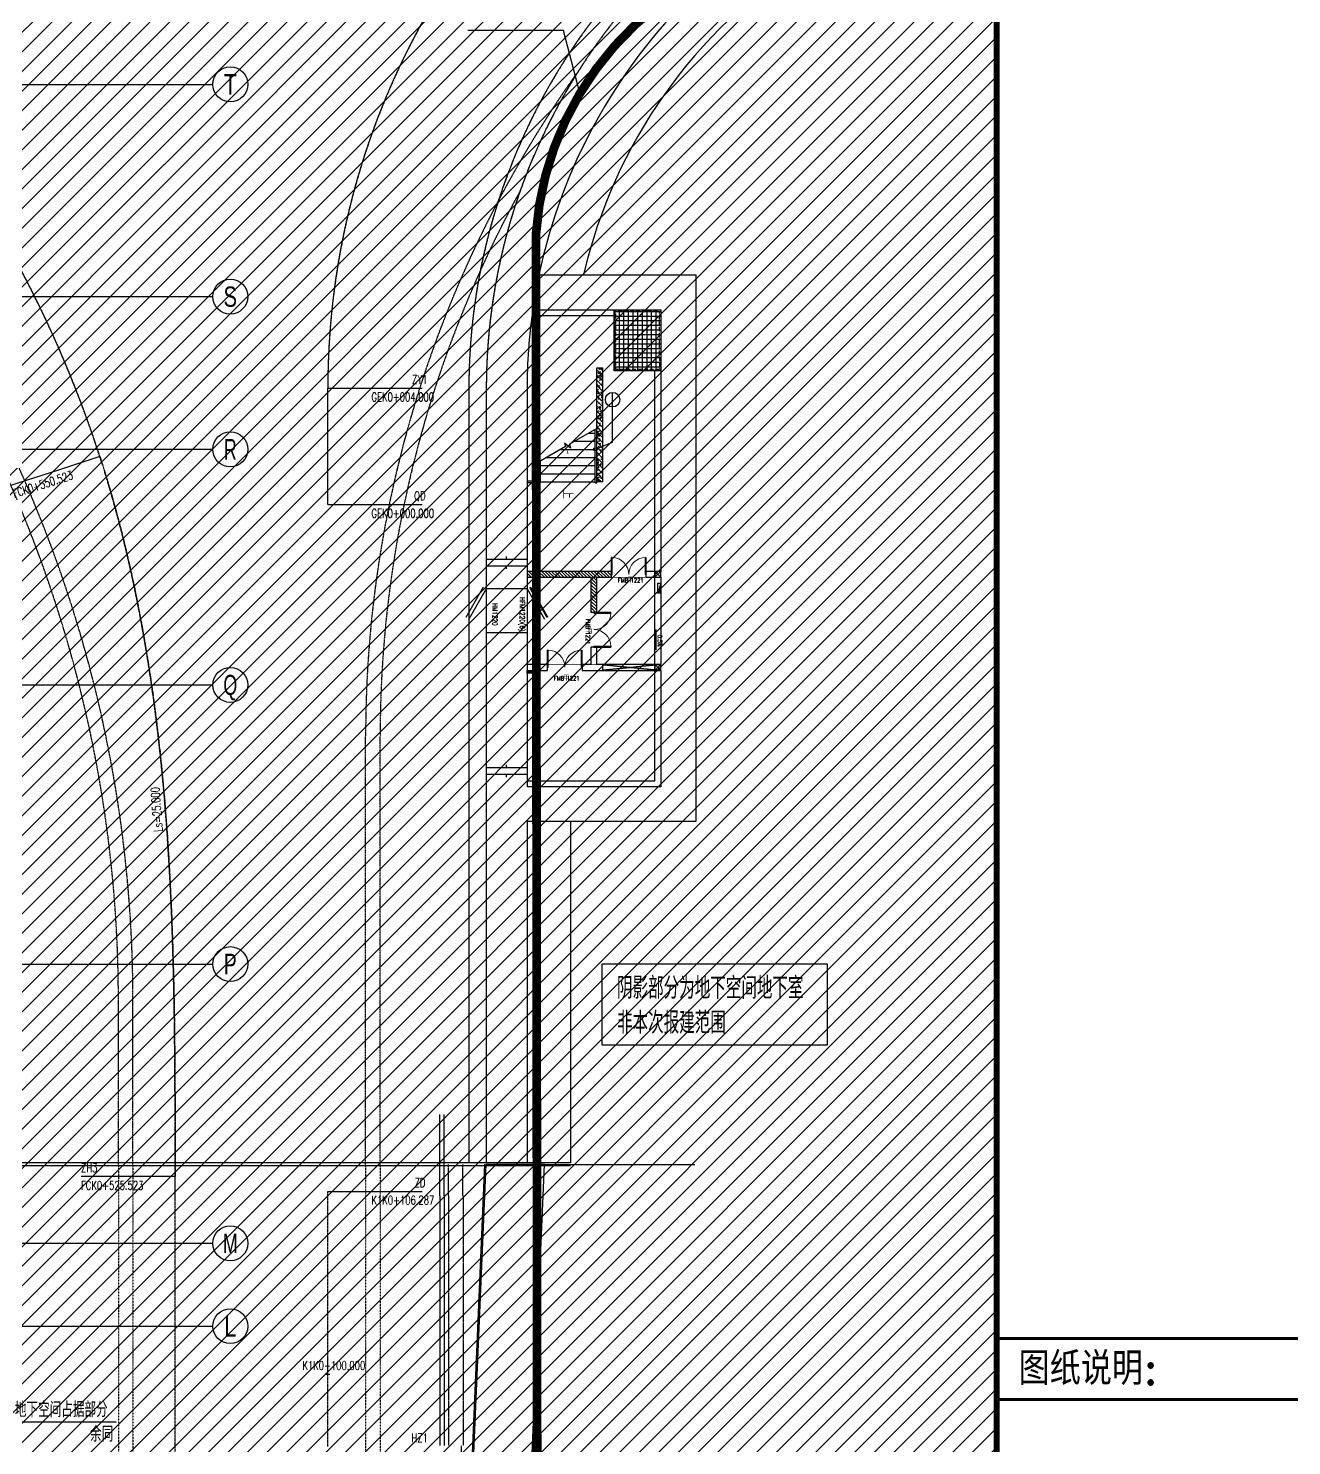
# Model space of a CAD drawing. Extents: x -12047294 to -5625356, y -1456591 to -622873.
# Drawn here: x -5712237 to -5668797, y -710731 to -661998 of the extents above; entities that cross this region are included whole.
import ezdxf
from ezdxf.enums import TextEntityAlignment as Align
from ezdxf.xclip import XClip

# ---------------------------------------------------------------- set-up
doc = ezdxf.new("R2010")
doc.units = 0
doc.header["$LTSCALE"] = 10
doc.header["$MEASUREMENT"] = 0
doc.header["$XCLIPFRAME"] = 2
for name, pattern in [('__DASH', [0.35, 0.25, -0.1]), ('_虚线L', [0.375, 0.25, -0.125]), ('CENTER', [2, 1.25, -0.25, 0.25, -0.25]), ('CONTINOUS', [0]), ('DASH', [0.35, 0.25, -0.1]), ('DASHDOT', [1, 0.5, -0.25, 0, -0.25]), ('DASHED2', [9.525, 6.35, -3.175]), ('DIVIDE2', [0.625, 0.25, -0.125, 0, -0.125, 0, -0.125]), ('DOTE', [2.42, 2, -0.2, 0.02, -0.2])]:
    doc.linetypes.add(name, pattern=pattern)
for name, color, linetype in [('A-CENTER-LINE_道路中心线_', 1, 'DOTE'), ('A-DECORATIVE_装饰板_', 191, 'Continuous'), ('A-DIMAXIS', 3, 'Continuous'), ('A-DIMLEAD', 130, 'Continuous'), ('A-DITCH_路边沟_', 154, 'Continuous'), ('A-LINE_车行道边线_', 6, 'Continuous'), ('A-STRUCTURE_结构线_', 40, 'CONTINOUS'), ('A-TextRoom', 7, 'Continuous'), ('A-TEXTROOM-报建', 210, 'Continuous'), ('A-TK', 7, 'Continuous'), ('A-检修带', 152, 'DASH'), ('A-风道', 150, 'DASH'), ('AXIS', 3, 'Continuous'), ('AXIS_TEXT', 7, 'Continuous'), ('A用地红线', 10, 'Continuous'), ('C-变形缝', 5, 'Continuous'), ('D-预留孔', 1, '__DASH'), ('DIM_IDEN', 3, 'Continuous'), ('DIM_SYMB', 3, 'Continuous'), ('DOTE', 9, 'DOTE'), ('EQUIP_消火栓', 7, 'Continuous'), ('f3-负三层隧道', 8, 'Continuous'), ('PS-排水', 140, 'Continuous'), ('PUB_HATCH', 252, 'Continuous'), ('PUB_TEXT', 7, 'Continuous'), ('STAIR', 5, 'Continuous'), ('WALL', 2, 'Continuous'), ('WINDOW', 4, 'Continuous'), ('WINDOW_TEXT', 135, 'Continuous'), ('分缝1$0$看线2', 2, 'Continuous'), ('图框', 7, 'Continuous'), ('桩号_K1', 2, 'Continuous'), ('特征点_FC', 2, 'Continuous'), ('特征点_GE', 2, 'Continuous'), ('特征点_K1', 2, 'Continuous'), ('给排水提资20181024', 4, 'Continuous'), ('设计参数_FC', 2, 'Continuous'), ('集水沟', 3, 'Continuous')]:
    doc.layers.add(name, color=color, linetype=linetype)
doc.styles.add('_TCH_AXIS', font='tjromand.shx', dxfattribs={"bigfont": 'tjhts.shx'})
doc.styles.add('_TCH_DIM', font='tjromans.shx', dxfattribs={"width": 0.8, "bigfont": 'tjhztxt.shx'})
doc.styles.add('_TCH_WINDOW', font='tjromans.shx', dxfattribs={"width": 0.7, "height": 3.5, "bigfont": 'tjhztxt.shx'})
doc.styles.add('COMPLEX', font='COMPLEX')
doc.styles.add('EICAD', font='simplex.shx', dxfattribs={"width": 0.707, "height": 2, "bigfont": 'tjkts.shx'})
doc.styles.add('TKZ1_tjhts.shx', font='tjromant.shx', dxfattribs={"bigfont": 'tjhts.shx'})
doc.styles.add('WZ', font='romans.shx', dxfattribs={"width": 0.7, "bigfont": 'hzdx.shx'})
doc.styles.add('注解汉字', font='tjromans.shx', dxfattribs={"width": 0.75, "bigfont": 'tjhztxt.shx'})

# ---------------------------------------------------------------- blocks, each defined once
blk = doc.blocks.new('fdfDASFDF#$#R$Rv44')
at = {"layer": '图框'}
for points, const_width, elevation in [([(-5955587, -644044), (-5955587, -767194)], 200, -100), ([(-5955587, -707044), (-5937540, -707044)], 100, -200), ([(-5955587, -709144), (-5937540, -709144)], 100, -200)]:
    blk.add_lwpolyline(points, dxfattribs=dict(at, const_width=const_width, elevation=elevation))
at = {"layer": '图框', "style": 'TKZ1_tjhts.shx'}
blk.add_text('图纸说明:', height=1125, dxfattribs=at).set_placement((-5952429, -708079, -300), align=Align.MIDDLE_CENTER)
blk = doc.blocks.new('$TWTSYS$00000434')
for p, q in [((-0.5, 0.5), (-0.5, -0.5)), ((-0.5, -0.5), (0.5, 0.5)), ((0.5, 0.5), (-0.5, 0.5)), ((0.5, -0.5), (0.5, 0.5)), ((-0.5, -0.5), (0.5, -0.5))]:
    blk.add_line(p, q)
blk.add_solid([(0.5, -0.5), (0.5, 0.5), (-0.5, -0.5)])
blk = doc.blocks.new('$DorLib2D$00000002')
for p, q in [((-0.5, 0), (-0.5, 0.4875)), ((-0.475, 0.4875), (-0.5, 0.4875)), ((-0.475, 0), (-0.475, 0.4875)), ((0.475, 0), (0.475, 0.4875)), ((0.475, 0.4875), (0.5, 0.4875)), ((0.5, 0), (0.5, 0.4875)), ((-0.5, 0), (-0.475, 0)), ((0.5, 0), (0.475, 0))]:
    blk.add_line(p, q)
at = {"lineweight": 13}
for centre, start, end in [((-0.4875, 0), 0, 88.53072), ((0.4875, 0), 91.46928, 180)]:
    blk.add_arc(centre, 0.4875, start, end, dxfattribs=at)
blk = doc.blocks.new('FDFe23wdwd3234')
h = blk.add_hatch()
h.set_pattern_fill('NET', color=156, scale=50, angle=-89.9995538, style=0)
h.set_pattern_definition([(270.000446, (373451.2, -1378439.24), (158.75, 0.001236), []), (0.000446, (373451.2, -1378439.24), (-0.001236, 158.75), [])])
h.paths.add_polyline_path([(99399.743, 79599.47), (97799.73, 79599.457), (97799.714, 81699.444), (99399.182, 81699.871)])
at = {"layer": 'DIM_SYMB'}
blk.add_hatch(color=156, dxfattribs=at).paths.add_polyline_path([(99243.88, 70700.254), (99243.881, 70550.254), (99263.881, 70550.254)])
at = {"layer": 'PUB_HATCH'}
h = blk.add_hatch(dxfattribs=at)
h.set_pattern_fill('钢筋混T^C^Q', color=156, scale=50, angle=-89.9995516, style=0)
h.set_pattern_definition([(315.0004484, (-2366084.99, 2257193.81), (88.387656, 88.3890394), []), (320.000448, (-2366085, 2257193.8), (-31.37326, -358.630337), [37.5, -412.5]), (265.000448, (-2366085, 2257193.8), (376.095524, 69.37861), [30, -330]), (10.451848, (-2366087.6, 2257163.93), (344.722035, -289.251993), [31.870095, -350.571056]), (316.184648, (-2365985, 2257193.8), (-82.75533, -533.62117), [56.25, -618.75]), (6.636048, (-2365991.9, 2257149.35), (487.06259, -467.32754), [47.80514, -525.8565]), (261.184648, (-2365985, 2257193.8), (487.06296, -467.32716), [45, -495]), (291.000448, (-2366010, 2257143.8), (-201.30711, -298.455102), [37.5, -412.5]), (236.000448, (-2366010, 2257143.8), (362.575975, -121.65483), [30, -330]), (341.451848, (-2366026.76, 2257118.94), (161.268536, -420.110052), [31.870095, -350.571056]), (307.5004484, (-2366084.99, 2257193.81), (166.4469745, -6.078625), [0, -326, 0, -335, 0, -331.25]), (277.5004484, (-2366084.99, 2257193.81), (197.206885, -131.533226), [0, -191, 0, -318.5, 0, -126.25]), (237.5004484, (-2366084.99, 2257305.31), (-11.275347, -266.9113065), [0, -125, 0, -390, 0, -517.5]), (227.500448, (-2366084.99, 2257355.31), (50.054773, -291.592693), [0, -162.5, 0, -259, 0, -367.5])])
h.paths.add_polyline_path([(97399.197, 79699.859), (97399.228, 75779.859), (97199.228, 75779.858), (97199.197, 79699.858)])
h = blk.add_hatch(dxfattribs=at)
h.set_pattern_fill('钢筋混T^C^Q', color=156, scale=50, angle=-89.9995538, style=0)
h.set_pattern_definition([(315.0004462, (-2366084.9, 2257193.9), (88.3876593, 88.389036), []), (320.000446, (-2366084.9, 2257193.9), (-31.373274, -358.630336), [37.5, -412.5]), (265.000446, (-2366084.9, 2257193.9), (376.095527, 69.378596), [30, -330]), (10.451846, (-2366087.52, 2257164), (344.722024, -289.252006), [31.870095, -350.571056]), (316.184646, (-2365984.9, 2257193.9), (-82.75535, -533.62117), [56.25, -618.75]), (6.636046, (-2365991.8, 2257149.43), (487.062575, -467.32756), [47.80514, -525.8565]), (261.184646, (-2365984.9, 2257193.9), (487.06294, -467.32718), [45, -495]), (291.000446, (-2366009.9, 2257143.9), (-201.30712, -298.455094), [37.5, -412.5]), (236.000446, (-2366009.9, 2257143.9), (362.57597, -121.654842), [30, -330]), (341.451846, (-2366026.68, 2257119.03), (161.26852, -420.11006), [31.870095, -350.571056]), (307.500446, (-2366084.9, 2257193.9), (166.4469743, -6.0786314), [0, -326, 0, -335, 0, -331.25]), (277.500446, (-2366084.9, 2257193.9), (197.20688, -131.533233), [0, -191, 0, -318.5, 0, -126.25]), (237.5004462, (-2366084.91, 2257305.4), (-11.275357, -266.911306), [0, -125, 0, -390, 0, -517.5]), (227.500446, (-2366084.9, 2257355.4), (50.054762, -291.592695), [0, -162.5, 0, -259, 0, -367.5])])
h.paths.add_polyline_path([(97399.197, 79699.856), (97399.227, 75779.856), (97199.227, 75779.854), (97199.197, 79699.854)])
h = blk.add_hatch(dxfattribs=at)
h.set_pattern_fill('ANSI31', color=156, scale=50, angle=-89.9995538, style=0)
h.set_pattern_definition([(315.0004462, (-2388698.935, 2257193.73), (56.1261636, 56.1270379), [])])
h.paths.add_polyline_path([(94799.318, 72699.835), (94799.318, 72499.835), (96999.253, 72499.852), (96999.262, 71299.853), (97199.262, 71299.854), (97199.253, 72499.854), (97699.231, 72499.858), (97699.229, 72699.858)])
h = blk.add_hatch(dxfattribs=at)
h.set_pattern_fill('ANSI31', color=156, scale=50, angle=-89.9995516, style=0)
h.set_pattern_definition([(315.0004484, (-2388699.02, 2257193.64), (56.1261615, 56.12704), [])])
h.paths.add_polyline_path([(94799.319, 72699.839), (94799.319, 72499.839), (96999.253, 72499.856), (96999.263, 71299.856), (97199.263, 71299.858), (97199.253, 72499.858), (97699.232, 72499.862), (97699.23, 72699.861)])
at = {"color": 156}
for p, q in [((93399.318, 73120.581), (93399.318, 73120.581)), ((93399.318, 73120.581), (94799.318, 73120.581)), ((94099.318, 73120.581), (94099.318, 73210.581)), ((94299.318, 73120.581), (94299.318, 73120.581)), ((94799.318, 72880.581), (93399.318, 72880.581)), ((93399.318, 72880.581), (93399.318, 72880.581)), ((94099.318, 72790.581), (94099.318, 72880.581)), ((94299.318, 72880.581), (94299.318, 72880.581)), ((93295.395, 72159.826), (92695.403, 71120.591)), ((93399.318, 72099.827), (92799.326, 71060.592)), ((94799.318, 72099.833), (95399.326, 71060.607)), ((93399.318, 65958.991), (94799.318, 65958.991)), ((94099.318, 65958.991), (94099.318, 66048.991)), ((94715.439, 65958.991), (94715.439, 65958.991)), ((94799.318, 65718.991), (93399.318, 65718.991)), ((94099.318, 65628.991), (94099.318, 65718.991)), ((94715.439, 65718.991), (94715.439, 65718.991))]:
    blk.add_line(p, q, dxfattribs=at)
at = {"color": 156, "const_width": 75}
blk.add_lwpolyline([(94903.241, 72159.834), (95503.249, 71120.608)], dxfattribs=at)
at = {"layer": 'A-CENTER-LINE_道路中心线_', "color": 156, "ltscale": 5}
for p, q in [((87949.28, 74999.847), (87949.28, 78999.847)), ((82699.28, -42119.595), (82699.28, 51891.651)), ((87949.28, 42608.042), (87949.28, 51384.678))]:
    blk.add_line(p, q, dxfattribs=at)
at = {"layer": 'A-CENTER-LINE_道路中心线_', "color": 156, "ltscale": 5, "flags": 128}
blk.add_lwpolyline([(80113.222, 76648.611), (80155.693, 76516.375), (80197.706, 76383.994), (80239.265, 76251.468), (80280.372, 76118.802), (80321.027, 75985.997), (80361.235, 75853.055), (80400.995, 75719.979), (80440.312, 75586.771), (80479.186, 75453.434), (80517.62, 75319.969), (80555.616, 75186.378), (80593.177, 75052.665), (80630.304, 74918.83), (80666.999, 74784.877), (80703.266, 74650.806), (80739.105, 74516.621), (80774.52, 74382.324), (80809.513, 74247.915), (80844.085, 74113.398), (80878.24, 73978.774), (80911.978, 73844.045), (80945.304, 73709.214), (80978.218, 73574.282), (81010.723, 73439.25), (81042.822, 73304.121), (81074.517, 73168.897), (81105.81, 73033.58), (81136.703, 72898.17), (81167.199, 72762.671), (81197.301, 72627.083), (81227.01, 72491.409), (81256.329, 72355.65), (81285.26, 72219.808), (81313.806, 72083.884), (81341.969, 71947.881), (81369.751, 71811.799), (81397.155, 71675.64), (81424.184, 71539.407), (81450.839, 71403.1), (81477.124, 71266.721), (81503.04, 71130.271), (81528.59, 70993.753), (81553.777, 70857.167), (81578.602, 70720.515), (81603.069, 70583.798), (81627.18, 70447.018), (81650.937, 70310.176), (81674.344, 70173.274), (81697.401, 70036.312), (81720.112, 69899.293), (81742.48, 69762.217), (81764.506, 69625.085), (81786.194, 69487.9), (81807.545, 69350.663), (81828.563, 69213.373), (81849.25, 69076.034), (81869.609, 68938.645), (81889.641, 68801.208), (81909.35, 68663.725), (81928.737, 68526.196), (81947.807, 68388.622), (81966.56, 68251.005), (81985, 68113.346), (82003.13, 67975.646), (82020.951, 67837.905), (82038.467, 67700.125), (82055.68, 67562.307), (82072.592, 67424.451), (82089.206, 67286.56), (82105.525, 67148.633), (82121.552, 67010.672), (82137.288, 66872.677), (82152.737, 66734.65), (82167.901, 66596.592), (82182.782, 66458.503), (82197.384, 66320.383), (82211.708, 66182.235), (82225.759, 66044.059), (82239.537, 65905.855), (82253.046, 65767.625), (82266.288, 65629.369), (82279.266, 65491.087), (82291.983, 65352.782), (82304.441, 65214.453), (82316.643, 65076.101), (82328.591, 64937.727), (82340.288, 64799.332), (82351.737, 64660.916), (82362.94, 64522.479), (82373.901, 64384.024), (82384.621, 64245.549), (82395.103, 64107.056), (82405.35, 63968.546), (82415.364, 63830.018), (82425.149, 63691.475), (82434.707, 63552.915), (82444.04, 63414.34), (82453.151, 63275.75), (82462.043, 63137.146), (82470.718, 62998.529), (82479.18, 62859.898), (82487.43, 62721.254), (82495.471, 62582.598), (82503.307, 62443.931), (82510.939, 62305.252), (82518.371, 62166.562), (82525.604, 62027.861), (82532.643, 61889.151), (82539.488, 61750.431), (82546.144, 61611.702), (82552.612, 61472.963), (82558.896, 61334.217), (82564.998, 61195.462), (82570.92, 61056.699), (82576.666, 60917.929), (82582.237, 60779.152), (82587.638, 60640.369), (82592.869, 60501.578), (82597.935, 60362.782), (82602.837, 60223.979), (82607.579, 60085.172), (82612.163, 59946.358), (82616.591, 59807.54), (82620.867, 59668.717), (82624.993, 59529.889), (82628.971, 59391.057), (82632.805, 59252.222), (82636.497, 59113.382), (82640.05, 58974.538), (82643.466, 58835.691), (82646.748, 58696.841), (82649.899, 58557.988), (82652.921, 58419.132), (82655.818, 58280.274), (82658.591, 58141.412), (82661.243, 58002.549), (82663.778, 57863.683), (82666.198, 57724.815), (82668.505, 57585.945), (82670.702, 57447.074), (82672.792, 57308.201), (82674.778, 57169.326), (82676.662, 57030.45), (82678.447, 56891.573), (82680.135, 56752.694), (82681.729, 56613.814), (82683.233, 56474.934), (82684.648, 56336.052), (82685.977, 56197.169), (82687.223, 56058.286), (82688.389, 55919.402), (82689.478, 55780.517), (82690.491, 55641.632), (82691.432, 55502.746), (82692.303, 55363.86), (82693.107, 55224.974), (82693.847, 55086.087), (82694.525, 54947.2), (82695.144, 54808.312), (82695.707, 54669.424), (82696.217, 54530.536), (82696.676, 54391.648), (82697.086, 54252.76), (82697.451, 54113.872), (82697.773, 53974.983), (82698.054, 53836.094), (82698.299, 53697.206), (82698.508, 53558.317), (82698.685, 53419.428), (82698.833, 53280.539), (82698.954, 53141.651), (82699.051, 53002.762), (82699.127, 52863.873), (82699.183, 52724.984), (82699.224, 52586.095), (82699.251, 52447.206), (82699.268, 52308.317), (82699.276, 52169.429), (82699.279, 52030.54), (82699.28, 51891.651)], dxfattribs=at)
at = {"layer": 'A-CENTER-LINE_道路中心线_', "color": 156, "ltscale": 5}
for centre, radius, start, end in [((42050.504, 64351.071), 40000, 17.9049311, 50.0155968), ((113949.28, 78999.847), 26000, 142.0201275, 180)]:
    blk.add_arc(centre, radius, start, end, dxfattribs=at)
at = {"layer": 'A-DECORATIVE_装饰板_', "color": 156}
blk.add_line((92500.039, 32401.958), (93349.325, 52317.001), dxfattribs=at)
at = {"layer": 'A-DITCH_路边沟_', "color": 156}
for points in [[(91797.999, 52314.871), (91797.965, 54030.257)], [(91798.02, 51234.68), (91797.999, 52314.871)], [(91799.28, 51234.635), (91799.28, 42642.353)]]:
    blk.add_lwpolyline(points, dxfattribs=at)
at = {"layer": 'A-LINE_车行道边线_', "color": 156}
for points in [[(91947.999, 52314.871), (91947.965, 54030.26)], [(91948.02, 51234.683), (91947.999, 52314.871)], [(91949.28, 51234.635), (91949.28, 42642.353)]]:
    blk.add_lwpolyline(points, dxfattribs=at)
at = {"layer": 'A-STRUCTURE_结构线_', "color": 156}
for p, q in [((98899.231, 72499.867), (98899.229, 72699.867)), ((98899.232, 72499.871), (98899.23, 72699.871)), ((94799.318, 72099.835), (93399.318, 72099.824)), ((94799.319, 72099.839), (93399.319, 72099.828)), ((93399.318, 70599.824), (94799.318, 70599.835)), ((93399.319, 70599.828), (94799.319, 70599.839)), ((92549.993, 32399.827), (93399.279, 52314.871)), ((95401.107, 52314.871), (93399.279, 52314.871)), ((94545.954, 32314.436), (95401.107, 52314.871))]:
    blk.add_line(p, q, dxfattribs=at)
for points in [[(97399.197, 79699.859), (97399.228, 75779.859), (97199.228, 75779.858), (97199.197, 79699.858)], [(97399.197, 79699.856), (97399.227, 75779.856), (97199.227, 75779.854), (97199.197, 79699.854)]]:
    blk.add_lwpolyline(points, close=True, dxfattribs=at)
for points in [[(94799.318, 72499.835), (96999.253, 72499.852), (96999.262, 71299.853), (97199.262, 71299.854), (97199.253, 72499.854), (97699.231, 72499.858), (97699.229, 72699.858), (94799.318, 72699.835)], [(94799.319, 72499.839), (96999.253, 72499.856), (96999.263, 71299.856), (97199.263, 71299.858), (97199.253, 72499.858), (97699.232, 72499.862), (97699.23, 72699.861), (94799.319, 72699.839)], [(98899.231, 72499.867), (99399.209, 72499.871), (99399.232, 69499.871), (97199.276, 69499.854), (97199.271, 70099.854), (96999.271, 70099.853), (96999.276, 69499.853), (96699.276, 69499.85), (96699.278, 69299.85), (99399.278, 69299.871)], [(98899.232, 72499.871), (99399.21, 72499.875), (99399.233, 69499.875), (97199.277, 69499.858), (97199.272, 70099.858), (96999.272, 70099.856), (96999.277, 69499.856), (96699.277, 69499.854), (96699.278, 69299.854), (99399.278, 69299.875)], [(94799.318, 69299.835), (95499.278, 69299.841), (95499.276, 69499.841), (94799.318, 69499.835)], [(94799.319, 69299.839), (95499.278, 69299.844), (95499.277, 69499.844), (94799.319, 69499.839)]]:
    blk.add_lwpolyline(points, dxfattribs=at)
at = {"layer": 'A-检修带', "color": 156}
blk.add_line((92549.69, 41260.11), (92549.28, 42642.486), dxfattribs=at)
for points in [[(92098.02, 51234.686), (92097.999, 52314.871)], [(92598.02, 51234.696), (92597.999, 52314.881)], [(92099.28, 51234.635), (92099.28, 42642.353)], [(92599.28, 51234.635), (92599.28, 42642.353)]]:
    blk.add_lwpolyline(points, dxfattribs=at)
at = {"layer": 'A-风道', "color": 156, "linetype": 'DIVIDE2'}
for p, q in [((80749.28, 52314.871), (80749.28, 22049.871)), ((81249.28, 52314.871), (81249.28, 21549.871)), ((89249.28, 52314.871), (89249.28, 23849.871)), ((89749.28, 52314.871), (89749.28, 24349.871))]:
    blk.add_line(p, q, dxfattribs=at)
at = {"layer": 'AXIS', "color": 156}
for p, q in [((87949.319, 74999.881), (87949.319, 78999.881)), ((82699.32, 51122.522), (82699.32, 51891.685))]:
    blk.add_line(p, q, dxfattribs=at)
at = {"layer": 'AXIS', "color": 156, "linetype": 'CENTER', "ltscale": 0.1}
blk.add_lwpolyline([(82699.32, 51891.685), (82699.316, 52169.462, 0.00002572), (82699.291, 52447.24, 0.000046296), (82699.223, 52725.018, 0.000066138), (82699.091, 53002.796, 0.000085734), (82698.873, 53280.573, 0.000105219), (82698.548, 53558.351, 0.000124644), (82698.094, 53836.128, 0.000144033), (82697.491, 54113.905, 0.000163399), (82696.716, 54391.682, 0.000182749), (82695.747, 54669.458, 0.000202087), (82694.565, 54947.233, 0.000221417), (82693.147, 55225.008, 0.000240741), (82691.471, 55502.78, 0.000260059), (82689.517, 55780.551, 0.000279374), (82687.263, 56058.32, 0.000298686), (82684.688, 56336.086, 0.000317995), (82681.769, 56613.848, 0.000337302), (82678.487, 56891.606, 0.000356607), (82674.818, 57169.36, 0.00037591), (82670.742, 57447.108, 0.000395212), (82666.238, 57724.849, 0.000414513), (82661.283, 58002.583, 0.000433813), (82655.857, 58280.307, 0.000453113), (82649.939, 58558.022, 0.000472411), (82643.506, 58835.725, 0.000491709), (82636.537, 59113.416, 0.000511006), (82629.011, 59391.091, 0.000530303), (82620.907, 59668.751, 0.000549599), (82612.203, 59946.392, 0.000568895), (82602.877, 60224.013, 0.000588191), (82592.909, 60501.612, 0.000607486), (82582.277, 60779.186, 0.000626781), (82570.96, 61056.733, 0.000646075), (82558.936, 61334.251, 0.00066537), (82546.184, 61611.735, 0.000684664), (82532.683, 61889.185, 0.000703957), (82518.411, 62166.596, 0.000723251), (82503.347, 62443.965, 0.000742545), (82487.47, 62721.288, 0.000761838), (82470.758, 62998.563, 0.000781131), (82453.191, 63275.784, 0.000800424), (82434.746, 63552.949, 0.000819717), (82415.404, 63830.052, 0.00083901), (82395.142, 64107.09, 0.000858302), (82373.94, 64384.057, 0.000877595), (82351.777, 64660.949, 0.000896887), (82328.631, 64937.761, 0.00091618), (82304.481, 65214.487, 0.000935472), (82279.306, 65491.121, 0.000954764), (82253.085, 65767.659, 0.000974056), (82225.798, 66044.093, 0.000993348), (82197.423, 66320.417, 0.00101264), (82167.94, 66596.626, 0.001031932), (82137.328, 66872.711, 0.001051224), (82105.565, 67148.667, 0.001070515), (82072.631, 67424.485, 0.001089807), (82038.507, 67700.159, 0.001109099), (82003.169, 67975.679, 0.00112839), (81966.6, 68251.039, 0.001147682), (81928.777, 68526.23, 0.001166973), (81889.68, 68801.242, 0.001186265), (81849.29, 69076.067, 0.001205556), (81807.585, 69350.696, 0.001224848), (81764.546, 69625.119, 0.001244139), (81720.152, 69899.326, 0.00126343), (81674.383, 70173.307, 0.001282721), (81627.22, 70447.052, 0.001302013), (81578.642, 70720.548, 0.001321304), (81528.629, 70993.787, 0.001340595), (81477.163, 71266.755, 0.001359886), (81424.223, 71539.441, 0.001379177), (81369.79, 71811.833, 0.001398468), (81313.845, 72083.918, 0.001417759), (81256.368, 72355.684, 0.00143705), (81197.34, 72627.117, 0.001456341), (81136.743, 72898.204, 0.001475632), (81074.556, 73168.931, 0.001494923), (81010.763, 73439.284, 0.001514214), (80945.343, 73709.248, 0.001533505), (80878.279, 73978.808, 0.001552796), (80809.552, 74247.949, 0.001572087), (80739.145, 74516.655, 0.001591378), (80667.039, 74784.91, 0.001610669), (80593.216, 75052.699, 0.00162996), (80517.659, 75320.002, 0.001649251), (80440.351, 75586.805, 0.001668541), (80361.274, 75853.089, 0.001687832), (80280.411, 76118.836, 0.001707123), (80197.746, 76384.027, 0.001726414), (80113.261, 76648.645)], format="xyb", dxfattribs=at)
for centre, radius, start, end in [((113949.319, 78999.882), 26000, 95.2936895, 180.000002), ((42050.544, 64351.103), 40000, 17.9049334, 72.0950711)]:
    blk.add_arc(centre, radius, start, end, dxfattribs=at)
at = {"layer": 'C-变形缝', "color": 156}
blk.add_line((94852.133, 52314.871), (100573.769, 52314.871), dxfattribs=at)
blk.add_lwpolyline([(97573.769, 52314.871), (100573.769, 52314.871)], dxfattribs=at)
at = {"layer": 'D-预留孔', "color": 156}
for p, q in [((97399.276, 69499.856), (97399.278, 69299.856)), ((97399.277, 69499.859), (97399.279, 69299.859))]:
    blk.add_line(p, q, dxfattribs=at)
at = {"layer": 'D-预留孔', "color": 156, "linetype": 'DASH', "const_width": 20}
for points in [[(99399.253, 72499.871), (94799.318, 72499.835)], [(99399.254, 72499.875), (94799.319, 72499.839)], [(94799.319, 69499.839), (99399.278, 69499.875), (99399.21, 72499.875)]]:
    blk.add_lwpolyline(points, dxfattribs=at)
at = {"layer": 'D-预留孔', "color": 156}
for points in [[(99399.232, 69499.871), (97399.278, 69299.856), (99399.278, 69299.871), (99399.276, 69499.871), (97399.276, 69499.856), (99399.278, 69299.871)], [(99399.233, 69499.875), (97399.279, 69299.859), (99399.278, 69299.875), (99399.277, 69499.875), (97399.277, 69499.859), (99399.278, 69299.875)]]:
    blk.add_lwpolyline(points, dxfattribs=at)
at = {"layer": 'DIM_IDEN', "color": 156}
for p, q in [((97742.763, 78357.069), (97742.759, 78857.069)), ((97742.773, 77146.129), (97742.763, 78357.069)), ((97186.989, 76919.349), (97742.773, 77146.129))]:
    blk.add_line(p, q, dxfattribs=at)
for centre, radius in [((97742.761, 78607.069), 250), ((97139.219, 76899.857), 51.594)]:
    blk.add_circle(centre, radius, dxfattribs=at)
at = {"layer": 'DIM_SYMB', "color": 156}
blk.add_lwpolyline([(96199.23, 75639.846, 0, 0, 0), (96199.22, 76899.846, 0, 40, 0), (96199.221, 76749.846, 0, 0, 0)], format="xyseb", dxfattribs=at)
blk.add_lwpolyline([(99243.885, 70002.447), (99243.88, 70700.254)], dxfattribs=at)
at = {"layer": 'f3-负三层隧道', "color": 156, "linetype": 'DASHED2', "ltscale": 0.1}
for p, q in [((89249.28, 52314.871), (89249.28, 67041.172)), ((89749.28, 52314.871), (89749.28, 67041.172)), ((80749.28, 52314.871), (80749.28, 57963.085)), ((80749.28, 55538.056), (80749.28, 57963.085)), ((80749.28, 56750.571), (80749.28, 57963.085)), ((81249.28, 52314.871), (81249.28, 57963.085)), ((81249.28, 55538.056), (81249.28, 57963.085))]:
    blk.add_line(p, q, dxfattribs=at)
for centre, radius, start, end in [((36534.036, 57963.085), 44715.244, 0, 48.9163701), ((36534.036, 57963.085), 44215.244, 0, 48.9163701), ((128648.689, 67041.172), 39399.409, 144.3344996, 180), ((128648.689, 67041.172), 38899.409, 151.1393433, 180)]:
    blk.add_arc(centre, radius, start, end, dxfattribs=at)
at = {"layer": 'PS-排水', "color": 156}
for p, q in [((92799.318, 78966.98), (92799.318, 52364.883)), ((92799.319, 78966.984), (92799.32, 52364.887))]:
    blk.add_line(p, q, dxfattribs=at)
for centre, start, end in [((113849.318, 78966.98), 92.9766992, 179.9999994), ((113849.319, 78966.984), 96.2695405, 180.0000015)]:
    blk.add_arc(centre, 21050, start, end, dxfattribs=at)
at = {"layer": 'STAIR', "color": 156}
for p, q in [((97199.224, 76309.858), (97199.197, 79699.858)), ((97199.223, 76309.854), (97199.197, 79699.854)), ((97399.197, 79699.859), (97399.224, 76309.859)), ((97399.197, 79699.856), (97399.223, 76309.856)), ((97199.223, 76339.854), (97199.208, 78177.204)), ((97199.223, 76339.858), (97199.209, 78177.208)), ((97199.214, 77617.204), (96259.737, 77074.787)), ((97199.215, 77617.208), (96259.738, 77074.791)), ((97139.229, 75749.854), (97139.214, 77582.563)), ((97139.229, 75749.857), (97139.215, 77582.566)), ((97199.228, 75779.854), (97199.214, 77617.204)), ((97199.229, 75749.854), (97199.214, 77617.204)), ((97199.229, 75779.858), (97199.215, 77617.208)), ((97199.229, 75749.858), (97199.215, 77617.208)), ((96294.679, 76944.391), (96088.633, 77117.282)), ((96088.633, 77117.282), (96121.418, 76994.93)), ((96294.679, 76944.388), (96088.633, 77117.278)), ((96088.633, 77117.278), (96121.417, 76994.927)), ((96259.737, 77074.787), (96294.679, 76944.388)), ((96259.738, 77074.791), (96294.679, 76944.391)), ((96441.705, 77179.852), (97139.218, 77179.857)), ((96441.705, 77179.848), (97139.218, 77179.854)), ((96926.677, 77459.855), (97139.216, 77459.857)), ((96926.677, 77459.852), (97139.215, 77459.854)), ((96121.417, 76994.927), (95199.223, 76462.488)), ((96121.418, 76994.93), (95199.224, 76462.492)), ((95471.761, 76619.844), (97139.223, 76619.857)), ((95471.761, 76619.841), (97139.222, 76619.854)), ((95956.733, 76899.848), (97139.22, 76899.857)), ((95956.733, 76899.844), (97139.22, 76899.854)), ((95199.228, 75809.838), (95199.223, 76462.488)), ((95199.229, 75809.842), (95199.224, 76462.492)), ((95259.227, 75779.839), (95259.221, 76497.129)), ((95259.228, 75779.842), (95259.222, 76497.132)), ((95259.223, 76339.842), (97139.225, 76339.857)), ((95259.223, 76339.839), (97139.224, 76339.854)), ((95259.225, 76059.839), (97139.226, 76059.854)), ((95259.226, 76059.842), (97139.227, 76059.857)), ((95259.227, 75779.839), (96917.278, 75779.852)), ((95259.228, 75779.842), (96917.279, 75779.855)), ((96917.278, 75779.852), (97139.228, 75779.854)), ((96917.279, 75779.855), (97139.229, 75779.857)), ((97139.229, 75749.857), (97199.229, 75749.858)), ((97139.229, 75749.854), (97199.229, 75749.854))]:
    blk.add_line(p, q, dxfattribs=at)
for points in [[(95199.228, 75809.838), (94799.318, 75809.835)], [(95259.226, 75749.839), (94799.318, 75749.835)], [(95199.229, 75809.842), (94799.319, 75809.839)], [(95259.227, 75749.842), (94799.319, 75749.839)], [(95199.227, 75749.838), (95259.226, 75749.839), (95259.227, 75779.839)], [(95199.228, 75749.842), (95259.227, 75749.842), (95259.228, 75779.842)]]:
    blk.add_lwpolyline(points, dxfattribs=at)
at = {"layer": 'WALL', "color": 156}
for p, q in [((93399.318, 78966.98), (93399.318, 52364.883)), ((93399.319, 78966.984), (93399.32, 52364.887)), ((94799.318, 78966.98), (94799.318, 65299.837)), ((94799.319, 78966.984), (94799.319, 65299.841)), ((99399.278, 69299.875), (99399.31, 65299.877)), ((99399.278, 69299.871), (99399.309, 65299.873)), ((94799.318, 64099.837), (94799.318, 52364.883)), ((94799.319, 64099.841), (94799.32, 52364.887)), ((96299.318, 64099.849), (96299.318, 52364.883)), ((96299.319, 64099.853), (96299.32, 52364.887))]:
    blk.add_line(p, q, dxfattribs=at)
for points in [[(95209.707, 82899.839), (100599.173, 82899.881), (100599.319, 64099.882), (94799.327, 64099.837)], [(95209.707, 82899.842), (100599.173, 82899.884), (100599.321, 64099.886), (94799.329, 64099.841)], [(94996.361, 81699.837), (99399.182, 81699.871), (99399.252, 72699.871), (98899.229, 72699.867)], [(94996.362, 81699.84), (99399.183, 81699.875), (99399.253, 72699.875), (98899.23, 72699.871)], [(99399.31, 65299.873), (94799.318, 65299.837)], [(99399.311, 65299.877), (94799.319, 65299.841)]]:
    blk.add_lwpolyline(points, dxfattribs=at)
for centre, radius, start, end in [((113849.318, 78966.98), 20450, 92.9766992, 179.9999994), ((113849.319, 78966.984), 20450, 96.4542586, 180.0000015), ((113849.319, 78966.984), 17550, 122.3714759, 167.0503247), ((113849.318, 78966.98), 17550, 122.3714731, 167.0503223), ((113849.319, 78966.984), 19050, 134.5116847, 168.0856511), ((113849.318, 78966.98), 19050, 134.5116828, 168.0856489), ((113849.318, 78966.98), 19050, 171.7520592, 179.9999994), ((113849.319, 78966.984), 19050, 171.7520613, 180.0000015)]:
    blk.add_arc(centre, radius, start, end, dxfattribs=at)
at = {"layer": '分缝1$0$看线2', "color": 156}
for p, q in [((96299.32, 52364.887), (73786.735, 52364.886)), ((96299.32, 52264.887), (73787.729, 52264.886))]:
    blk.add_line(p, q, dxfattribs=at)
at = {"layer": '桩号_K1', "color": 156, "linetype": 'Continuous'}
blk.add_lwpolyline([(87874.266, 45097.934), (88024.266, 45097.934)], dxfattribs=at)
at = {"layer": '特征点_FC', "color": 156, "linetype": 'Continuous'}
for points in [[(80113.208, 76648.621), (78685.857, 76187.464), (77035.195, 75654.158)], [(82699.266, 51891.661), (81199.266, 51891.661), (79464.591, 51891.661)]]:
    blk.add_lwpolyline(points, dxfattribs=at)
at = {"layer": '特征点_GE', "color": 156, "linetype": 'Continuous'}
for points in [[(87949.266, 78999.856), (89449.266, 78999.856), (91199.091, 78999.856)], [(87949.266, 74999.856), (89449.266, 74999.856), (91199.091, 74999.856)]]:
    blk.add_lwpolyline(points, dxfattribs=at)
at = {"layer": '特征点_K1', "color": 156, "linetype": 'Continuous'}
blk.add_lwpolyline([(87949.266, 51384.688), (89449.266, 51384.688), (91199.091, 51384.688)], dxfattribs=at)
at = {"layer": '给排水提资20181024', "color": 156, "ltscale": 0.5}
for p, q in [((94968.451, 81499.837), (97799.715, 81499.859)), ((94968.452, 81499.84), (97799.716, 81499.862)), ((99199.31, 65499.875), (99199.199, 79599.472)), ((99199.308, 65499.872), (99199.199, 79599.468)), ((94799.318, 65499.837), (99199.308, 65499.872)), ((94799.319, 65499.841), (99199.31, 65499.875))]:
    blk.add_line(p, q, dxfattribs=at)
for points in [[(99399.252, 72699.871), (99199.252, 72699.87), (99199.254, 72499.87), (99399.253, 72499.871), (99399.251, 72701.461), (99199.254, 72499.87), (99399.209, 72499.871), (99199.252, 72699.87)], [(99399.253, 72699.875), (99199.253, 72699.873), (99199.255, 72499.873), (99399.254, 72499.875), (99399.252, 72701.464), (99199.255, 72499.873), (99399.21, 72499.875), (99199.253, 72699.873)], [(99399.277, 69499.871), (99199.277, 69499.87), (99199.279, 69299.87), (99399.278, 69299.871), (99399.276, 69501.461), (99199.279, 69299.87), (99399.234, 69299.871), (99199.277, 69499.87)], [(99399.278, 69499.875), (99199.278, 69499.873), (99199.28, 69299.873), (99399.279, 69299.875), (99399.277, 69501.465), (99199.28, 69299.873), (99399.235, 69299.875), (99199.278, 69499.873)]]:
    blk.add_lwpolyline(points, dxfattribs=at)
at = {"layer": '集水沟', "color": 156}
for points in [[(99399.743, 79599.473), (97799.73, 79599.461), (97799.714, 81699.448), (99399.183, 81699.875)], [(99399.743, 79599.47), (97799.73, 79599.457), (97799.714, 81699.444), (99399.182, 81699.871)]]:
    blk.add_lwpolyline(points, close=True, dxfattribs=at)
at = {"layer": '集水沟', "color": 156, "linetype": '_虚线L'}
for points in [[(99349.73, 79649.473), (97849.73, 79649.461), (97849.714, 81649.461), (99349.196, 81649.862), (99349.73, 79648.87)], [(99349.73, 79649.469), (97849.73, 79649.458), (97849.714, 81649.458), (99349.196, 81649.858), (99349.73, 79648.866)]]:
    blk.add_lwpolyline(points, dxfattribs=at)
at = {"layer": 'EQUIP_消火栓', "color": 156, "extrusion": (0, 0, -1)}
for p, xscale, yscale, zscale, rotation in [((-99349.216, 72127.347), 350.0000001599561, 100.0000000203728, -350.0000000000001, 269.9995516273981), ((-99349.215, 72127.343), 350.0000001599559, 100.0000000203727, -350.0000000000003, 269.9995537733972), ((-94982.261, 69249.837), 350.0000000713047, 100.0000000457019, -350.0000000000003, 359.9995537733972), ((-94982.261, 69249.84), 350.0000000713044, 100.0000000457017, -350.0000000000001, 359.9995516273981)]:
    blk.add_blockref('$TWTSYS$00000434', p, dxfattribs=dict(at, xscale=xscale, yscale=yscale, zscale=zscale, rotation=rotation))
at = {"layer": 'WINDOW', "color": 156, "extrusion": (0, 0, -1)}
for p, xscale, yscale, zscale, rotation in [((-98299.231, 72599.866), 1200.000000244472, 1200.000000244472, 1200.000000244472, 359.9995516273981), ((-98299.23, 72599.863), 1200.000000244472, 1200.000000244472, 1200.000000244472, 359.9995537733972), ((-97099.267, 70699.853), 1200.00000054842, 1200.00000054842, 1200.00000054842, 89.9995537733972), ((-97099.268, 70699.857), 1200.000000548423, 1200.000000548423, 1200.000000548423, 89.99955162739809), ((-96099.277, 69415.075), 1200.000000244472, 1200.000000244472, 1200.000000244472, 359.9995537733972), ((-96099.278, 69415.079), 1200.000000244472, 1200.000000244472, 1200.000000244472, 359.9995516273981)]:
    blk.add_blockref('$DorLib2D$00000002', p, dxfattribs=dict(at, xscale=xscale, yscale=yscale, zscale=zscale, rotation=rotation))
at = {"layer": 'PUB_TEXT', "color": 156, "style": '_TCH_DIM', "oblique": 360}
blk.add_text('上', height=337.589, rotation=270.0004461, dxfattribs=at).set_placement((96024.23, 75534.376))
at = {"layer": 'PUB_TEXT', "color": 156, "style": 'WZ', "width": 0.7}
for s, p in [('HFM1220(6)', (94551.968, 71822.963)), ('HM1220', (93610.516, 71616.371))]:
    blk.add_text(s, height=168.7943, rotation=270.0004461, dxfattribs=at).set_placement(p)
at = {"layer": 'PUB_TEXT', "color": 156, "style": '_TCH_DIM', "oblique": 359.9999999, "width": 0.705882}
blk.add_text('0.5%', height=148.75, rotation=270.0004461, dxfattribs=at).set_placement((99296.381, 70521.351))
at = {"layer": 'WINDOW_TEXT', "color": 156, "style": '_TCH_WINDOW', "width": 0.705882}
for s, rotation, oblique, p in [('FMB', 0.0004462, 359.9999999, (97927.796, 72322.412)), ('FMB', 0.0004483, 359.9999999, (97927.797, 72322.416)), ('1221', 0.0004462, 359.9999999, (98365.668, 72322.416)), ('1221', 0.0004483, 359.9999999, (98365.669, 72322.419)), ('FMB', 270.0004461, 359.9999999, (96821.816, 71071.287)), ('FMB', 270.0004482, 359.9999999, (96821.817, 71071.291)), ('1221', 270.0004469, 0.0000005, (96821.82, 70633.415)), ('1221', 270.0004487, 0.0000005, (96821.821, 70633.419)), ('FMB', 0.0004464, 0.0000002, (95727.844, 68952.572)), ('FMB', 0.0004486, 0.0000002, (95727.845, 68952.576)), ('1221', 0.0004483, 359.9999999, (96165.717, 68952.579)), ('1221', 0.0004462, 359.9999999, (96165.716, 68952.576))]:
    blk.add_text(s, height=148.75, rotation=rotation, dxfattribs=dict(at, oblique=oblique)).set_placement(p)
at = {"layer": 'WINDOW_TEXT', "color": 156, "style": '_TCH_WINDOW'}
for rotation, oblique, p in [(0.0004463, 360, (98242.796, 72322.415)), (0.0004484, 360, (98242.797, 72322.418)), (0.0004463, 0, (96042.844, 68952.575)), (0.0004484, 0, (96042.845, 68952.578))]:
    blk.add_text('甲', height=168.794, rotation=rotation, dxfattribs=dict(at, oblique=oblique)).set_placement(p)
for rotation, p in [(270.0004461, (96821.819, 70756.287)), (270.0004482, (96821.82, 70756.291))]:
    blk.add_text('甲', height=168.794, rotation=rotation, dxfattribs=at).set_placement(p)
at = {"layer": '桩号_K1', "color": 156, "style": 'EICAD', "width": 0.707}
blk.add_text('K1K0+100.000', height=300, rotation=359.9999995, dxfattribs=at).set_placement((87074.353, 45247.934))
at = {"layer": '特征点_FC', "color": 156, "style": 'EICAD', "width": 0.707}
for s, rotation, p in [('FCK0+550.523', 17.9049306, (77173.543, 75225.952)), ('ZH3', 359.9999995, (79464.591, 52041.661)), ('FCK0+525.523', 359.9999995, (79464.591, 51441.661))]:
    blk.add_text(s, height=300, rotation=rotation, dxfattribs=at).set_placement(p)
at = {"layer": '特征点_GE', "color": 156, "style": 'EICAD', "width": 0.707}
for s, p in [('ZY1', (90850.641, 79149.856)), ('GEK0+004.000', (89449.266, 78549.856)), ('QD', (90918.816, 75149.856)), ('GEK0+000.000', (89449.266, 74549.856))]:
    blk.add_text(s, height=300, rotation=359.9999995, dxfattribs=at).set_placement(p)
at = {"layer": '特征点_K1', "color": 156, "style": 'EICAD', "width": 0.707}
for s, p in [('ZD', (90933.966, 51534.688)), ('K1K0+106.287', (89449.266, 50934.688)), ('HZ1', (90827.916, 42758.052))]:
    blk.add_text(s, height=300, rotation=359.9999995, dxfattribs=at).set_placement(p)
at = {"layer": '设计参数_FC', "color": 156, "style": 'EICAD', "width": 0.707}
blk.add_text('Ls=25.000', height=300, rotation=94.4762323, dxfattribs=at).set_placement((82272.527, 63756.847))
blk = doc.blocks.new('_AXISO')
blk.add_circle((0, 0), 0.5)
at = {"layer": 'AXIS_TEXT', "style": 'COMPLEX', "width": 1.041667}
blk.add_attdef('A', text='', height=0.56, dxfattribs=at).set_placement((-0.25, -0.28), (0.25, -0.28), align=Align.FIT)

msp = doc.modelspace()

# ---------------------------------------------------------------- hatches: boundary and pattern name
at = {"layer": 'A-TEXTROOM-报建'}
h = msp.add_hatch(dxfattribs=at)
h.set_pattern_fill('ANSI31', color=156, scale=300)
h.set_pattern_definition([(45, (6459.6, 7e-09), (-336.759605, 336.759605), [])])
edge = h.paths.add_edge_path(flags=16)
edge.add_arc((-5789890.1, -733372.9), 19800.3, 180.00002, 210.33182)
edge.add_line((-5806980, -743372.1), (-5798690.9, -743375))
edge.add_arc((-5798679.1, -768354), 24979, 71.82959, 90.02715, ccw=False)
edge.add_arc((-5798679.1, -768354), 24979, 46.40636, 71.82959, ccw=False)
edge.add_arc((-5761511.4, -729209.4), 29000, 226.55073, 235.72344)
edge.add_line((-5777843.9, -753173), (-5734626.5, -753172.4))
edge.add_line((-5734626.5, -753172.4), (-5734626.6, -742573))
edge.add_line((-5734626.6, -742573), (-5724090.3, -742573.2))
edge.add_line((-5724090.3, -742573.2), (-5724090.3, -706873))
edge.add_line((-5724090.3, -706873), (-5715090.4, -706873))
edge.add_line((-5715090.4, -706873), (-5715090.4, -697848.9))
edge.add_arc((-5806750.6, -701974.8), 91753, 2.577338, 4.963321)
edge.add_arc((-5757072.8, -697881.8), 41908, 5.26452, 17.9861)
edge.add_arc((-5817479.3, -718426.1), 105710, 18.467251, 21.437185)
edge.add_arc((-5747882, -689052.2), 30252, 17.82622, 40.55905)
edge.add_arc((-5746701.1, -686704.3), 27846.7, 38.4683, 72.82075)
edge.add_arc((-5793741.7, -821555.8), 170652.4, 71.1042, 72.756978)
edge.add_line((-5743156, -658573.2), (-5782091.3, -658573.2))
edge.add_line((-5782091.3, -658573.2), (-5782091.3, -664172.9))
edge.add_line((-5782091.3, -664172.9), (-5804290.4, -664172.9))
edge.add_line((-5804290.4, -664172.9), (-5804290.4, -680572.8))
edge.add_line((-5804290.4, -680572.8), (-5809690.4, -680572.8))
edge.add_line((-5809690.4, -680572.8), (-5809690.4, -733372.9))
h.paths.add_polyline_path([(-5821993.3, -644043.7), (-5678940.3, -644043.7), (-5678940.3, -767193.7), (-5821993.3, -767193.7)])

# ---------------------------------------------------------------- linework, layer by layer
msp.add_lwpolyline([(-5692501.9, -694162.5), (-5684771.9, -694162.5), (-5684771.9, -696957.5), (-5692501.9, -696957.5)], close=True)
at = {"layer": 'A-DIMAXIS'}
for p, q in [((-5711892.7, -663923.4), (-5705892.7, -663923.4)), ((-5711892.7, -671223.4), (-5705892.7, -671223.4)), ((-5711892.7, -676473.4), (-5705892.7, -676473.4)), ((-5711892.7, -684573.4), (-5705892.7, -684573.4)), ((-5711892.7, -694173.4), (-5705892.7, -694173.4)), ((-5711892.7, -703773.4), (-5705892.7, -703773.4)), ((-5711892.7, -706623.4), (-5705892.7, -706623.4))]:
    msp.add_line(p, q, dxfattribs=at)
at = {"layer": 'A-DIMLEAD'}
for p, q in [((-5693836.9, -662075), (-5697121.4, -662075)), ((-5693268.3, -664231.1), (-5693836.9, -662075)), ((-5712501.6, -709910.7), (-5709217.1, -709910.7))]:
    msp.add_line(p, q, dxfattribs=at)
at = {"layer": 'A-DIMLEAD', "const_width": 60}
msp.add_lwpolyline([(-5693260.7, -664260.1, 1), (-5693276, -664202.1, 1)], format="xyb", close=True, dxfattribs=at)
at = {"layer": 'A-TEXTROOM-报建', "color": 156, "elevation": -200}
msp.add_lwpolyline([(-5821993.3, -644043.7), (-5678940.3, -644043.7), (-5678940.3, -767193.7), (-5821993.3, -767193.7)], close=True, dxfattribs=at)
at = {"layer": 'A用地红线', "color": 14, "linetype": 'DASHDOT', "ltscale": 3, "const_width": 300, "elevation": -100}
msp.add_lwpolyline([(-5678940.3, -658901.2), (-5683936.4, -658937.7, 0.3949351), (-5694783.1, -669084.3), (-5694706.8, -745564, 0.2860921), (-5688457.1, -753234.5), (-5678940.3, -753257.5)], format="xyb", dxfattribs=at)
at = {"layer": 'Defpoints', "color": 251, "elevation": -100}
msp.add_lwpolyline([(-5849440.3, -623023.5), (-5678940.3, -623023.5), (-5678940.3, -793223.5), (-5849440.3, -793223.5)], close=True, dxfattribs=at)
at = {"layer": 'DOTE'}
for p, q in [((-5812892.3, -663923.4), (-5711892.7, -663923.4)), ((-5812892.3, -671223.4), (-5711892.7, -671223.4)), ((-5732989.7, -706623.4), (-5711892.7, -706623.4))]:
    msp.add_line(p, q, dxfattribs=at)
at = {"layer": 'DOTE', "linetype": 'DOTE'}
for p, q in [((-5812892.3, -676473.4), (-5711892.7, -676473.4)), ((-5812892.3, -684573.4), (-5711892.7, -684573.4)), ((-5812892.3, -694173.4), (-5711892.7, -694173.4)), ((-5812892.3, -703773.4), (-5711892.7, -703773.4))]:
    msp.add_line(p, q, dxfattribs=at)

# ---------------------------------------------------------------- block references
ref = msp.add_blockref('FDFe23wdwd3234', (-5789889.7, -753373.4, -100))
XClip(ref).set_block_clipping_path([(-32103.6271261964, -13820.2654429288), (110949.3835978871, 109329.7345570714)])
at = {"layer": 'A-DIMAXIS'}
ref = msp.add_blockref('_AXISO', (-5705292.7, -663923.4), dxfattribs=dict(at, xscale=1200, yscale=1200, zscale=1200))
ref.add_attrib('A', 'T', dxfattribs={"height": 714.2, "style": '_TCH_AXIS', "width": 0.928571}).set_placement((-5705513.8, -664280.5), (-5705071.7, -664280.5), align=Align.FIT)
ref = msp.add_blockref('_AXISO', (-5705292.7, -671223.4), dxfattribs=dict(at, xscale=1200, yscale=1200, zscale=1200))
ref.add_attrib('A', 'S', dxfattribs={"height": 698.9, "style": '_TCH_AXIS'}).set_placement((-5705525.7, -671572.9), (-5705059.8, -671572.9), align=Align.FIT)
ref = msp.add_blockref('_AXISO', (-5705292.7, -676473.4), dxfattribs=dict(at, xscale=1200, yscale=1200, zscale=1200))
ref.add_attrib('A', 'R', dxfattribs={"height": 714.2, "style": '_TCH_AXIS', "width": 0.928571}).set_placement((-5705513.8, -676830.5), (-5705071.7, -676830.5), align=Align.FIT)
ref = msp.add_blockref('_AXISO', (-5705292.7, -684573.4), dxfattribs=dict(at, xscale=1200, yscale=1200, zscale=1200))
ref.add_attrib('A', 'Q', dxfattribs={"height": 689.6, "style": '_TCH_AXIS', "width": 0.913043}).set_placement((-5705532.6, -684918.2), (-5705052.9, -684918.2), align=Align.FIT)
ref = msp.add_blockref('_AXISO', (-5705292.7, -694173.4), dxfattribs=dict(at, xscale=1200, yscale=1200, zscale=1200))
ref.add_attrib('A', 'P', dxfattribs={"height": 714.2, "style": '_TCH_AXIS', "width": 0.928571}).set_placement((-5705513.8, -694530.5), (-5705071.7, -694530.5), align=Align.FIT)
ref = msp.add_blockref('_AXISO', (-5705292.7, -703773.4), dxfattribs=dict(at, xscale=1200, yscale=1200, zscale=1200))
ref.add_attrib('A', 'M', dxfattribs={"height": 668.2, "style": '_TCH_AXIS'}).set_placement((-5705547.3, -704107.5), (-5705038.2, -704107.5), align=Align.FIT)
ref = msp.add_blockref('_AXISO', (-5705292.7, -706623.4), dxfattribs=dict(at, xscale=1200, yscale=1200, zscale=1200))
ref.add_attrib('A', 'L', dxfattribs={"height": 729.3, "style": '_TCH_AXIS'}).set_placement((-5705501.1, -706988.1), (-5705084.4, -706988.1), align=Align.FIT)
at = {"layer": '图框'}
msp.add_blockref('fdfDASFDF#$#R$Rv44', (276646.5, 0), dxfattribs=at)

# ---------------------------------------------------------------- texts
at = {"layer": 'A-TextRoom', "style": '注解汉字', "width": 0.75}
for s, p in [('阴影部分为地下空间地下室', (-5691994.2, -695369.3)), ('非本次报建范围', (-5691994.2, -696562.8))]:
    msp.add_text(s, height=750, dxfattribs=at).set_placement(p)
at = {"layer": 'A-TK', "style": '_TCH_DIM', "width": 0.8}
for s, p in [('地下空间占据部分', (-5712701.5, -709753.2)), ('余同', (-5710115.4, -710593.2))]:
    msp.add_text(s, height=525, dxfattribs=at).set_placement(p)

doc.saveas('drawing.dxf')
